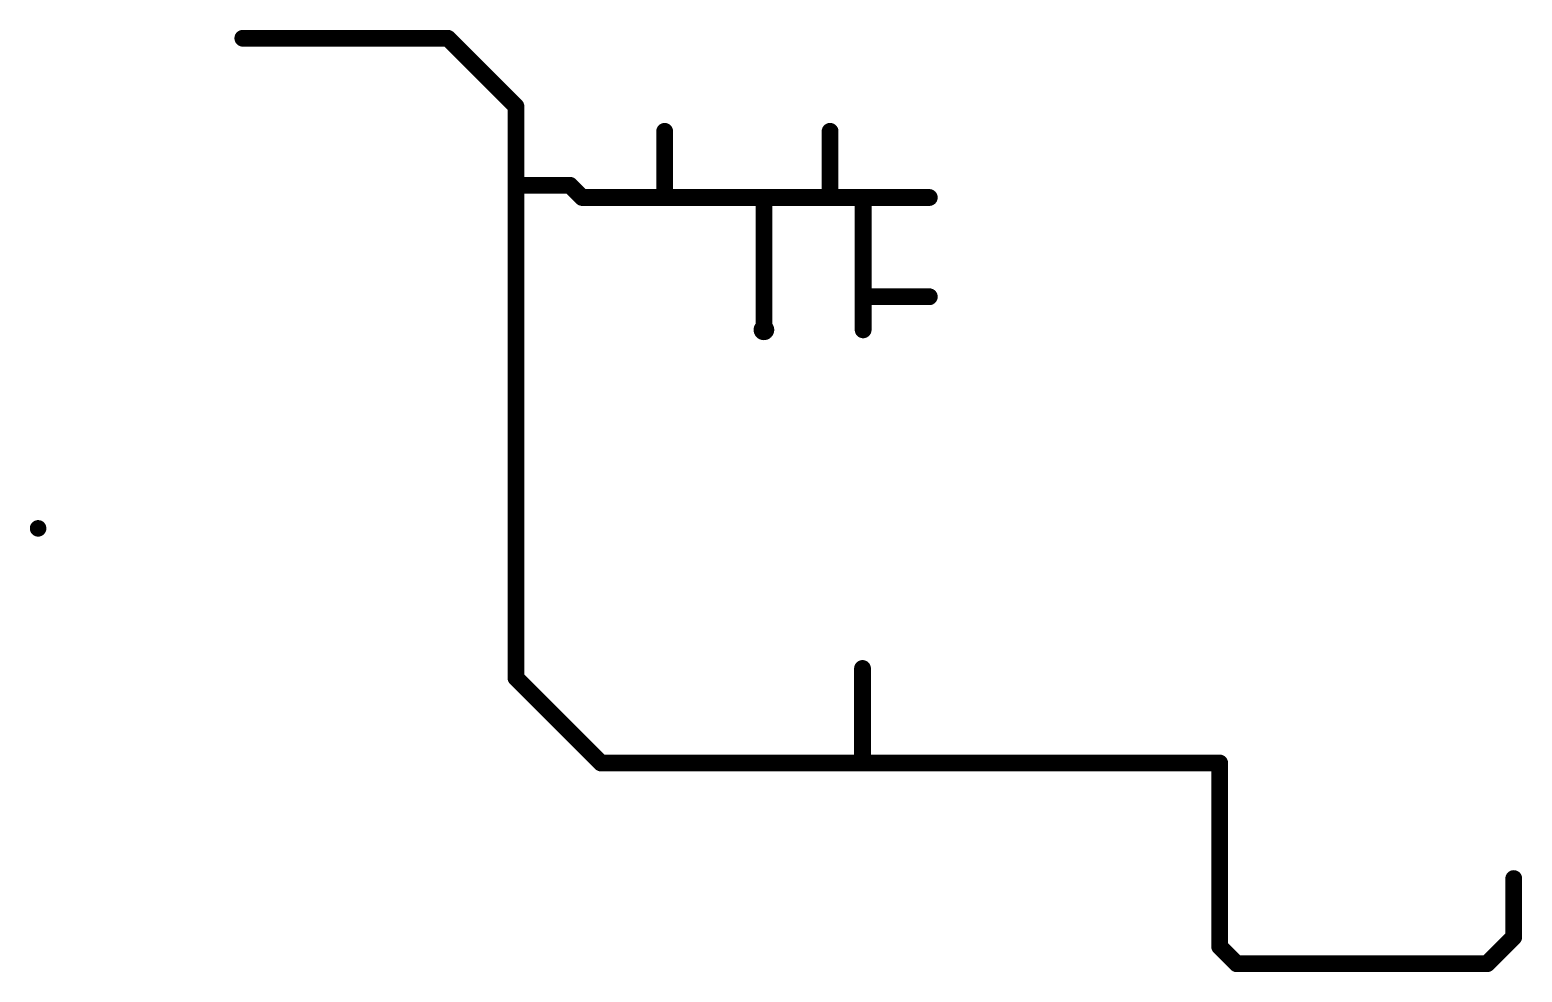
# Model space of a CAD drawing. Extents: x -0.431 to 0.279, y -0.34 to 0.109.
import ezdxf

# ---------------------------------------------------------------- set-up
doc = ezdxf.new("R2010")
doc.units = 0
doc.header["$MEASUREMENT"] = 0
doc.layers.get('0').update_dxf_attribs({"linetype": 'CONTINUOUS'})
doc.layers.add('GBL', color=5, linetype='CONTINUOUS')

# ---------------------------------------------------------------- blocks, each defined once
blk = doc.blocks.new('D31')
at = {"const_width": 0.004}
blk.add_lwpolyline([(-0.002, 0, 1), (0.002, 0, 1)], format="xyb", close=True, dxfattribs=at)
blk = doc.blocks.new('D38')
at = {"const_width": 0.00492}
blk.add_lwpolyline([(-0.00246, 0, 1), (0.00246, 0, 1)], format="xyb", close=True, dxfattribs=at)
blk = doc.blocks.new('D39')
at = {"const_width": 0.003935}
blk.add_lwpolyline([(-0.001968, 0, 1), (0.001968, 0, 1)], format="xyb", close=True, dxfattribs=at)

msp = doc.modelspace()

# ---------------------------------------------------------------- linework, layer by layer
at = {"layer": 'GBL', "color": 5}
for points, const_width in [([(-0.33, 0.105), (-0.23241, 0.105)], 0.008), ([(-0.23241, 0.105), (-0.2, 0.07259)], 0.008), ([(-0.2, 0.035), (-0.2, 0.07259)], 0.008), ([(-0.12919, 0.02919), (-0.12919, 0.06069)], 0.008), ([(-0.05045, 0.02919), (-0.05045, 0.06069)], 0.008), ([(-0.2, -0.005), (-0.2, 0.035)], 0.008), ([(-0.2, 0.035), (-0.17424, 0.035)], 0.008), ([(-0.17424, 0.035), (-0.16843, 0.02919)], 0.008), ([(-0.16843, 0.02919), (-0.12919, 0.02919)], 0.008), ([(-0.12919, 0.02919), (-0.08195, 0.02919)], 0.008), ([(-0.08195, -0.0338), (-0.08195, 0.02919)], 0.008), ([(-0.08195, 0.02919), (-0.05046, 0.02919)], 0.008), ([(-0.08195, 0.02919), (-0.08195, 0.02919)], 0.008), ([(-0.05046, 0.02919), (-0.05045, 0.02919)], 0.008), ([(-0.05045, 0.02919), (-0.05045, 0.02919)], 0.008), ([(-0.05045, 0.02919), (-0.03471, 0.02919)], 0.008), ([(-0.03471, 0.02919), (-0.00321, 0.02919)], 0.008), ([(-0.03471, -0.017), (-0.03471, 0.02919)], 0.008), ([(-0.2, -0.045), (-0.2, -0.005)], 0.008), ([(-0.03471, -0.017), (-0.03365, -0.01805)], 0.008), ([(-0.03471, -0.0338), (-0.03471, -0.017)], 0.008), ([(-0.03365, -0.01805), (-0.00321, -0.01805)], 0.008), ([(-0.08195, -0.0338), (-0.08195, -0.0338)], 0.009), ([(-0.2, -0.09), (-0.2, -0.045)], 0.008), ([(-0.2, -0.14), (-0.2, -0.09)], 0.008), ([(-0.2, -0.19948), (-0.2, -0.14)], 0.008), ([(-0.035, -0.23974), (-0.035, -0.195)], 0.008), ([(-0.2, -0.19948), (-0.15948, -0.24)], 0.008), ([(-0.15948, -0.24), (-0.03474, -0.24)], 0.008), ([(-0.035, -0.23974), (-0.03474, -0.24)], 0.008), ([(-0.03474, -0.24), (0.09, -0.24)], 0.008), ([(0.09, -0.24), (0.135, -0.24)], 0.008), ([(0.135, -0.31), (0.135, -0.24)], 0.008), ([(0.275, -0.32288), (0.275, -0.295)], 0.008), ([(0.135, -0.32742), (0.135, -0.31)], 0.008), ([(0.26232, -0.33555), (0.275, -0.32288)], 0.008), ([(0.135, -0.32742), (0.14314, -0.33555)], 0.008), ([(0.14314, -0.33555), (0.26232, -0.33555)], 0.008)]:
    msp.add_lwpolyline(points, dxfattribs=dict(at, const_width=const_width))

# ---------------------------------------------------------------- block references
at = {"layer": 'GBL'}
for name, p in [('D31', (-0.33, 0.105)), ('D39', (-0.33, 0.105)), ('D31', (-0.23241, 0.105)), ('D31', (-0.23241, 0.105)), ('D31', (-0.2, 0.07259)), ('D31', (-0.2, 0.07259)), ('D31', (-0.12919, 0.06069)), ('D39', (-0.12919, 0.06069)), ('D31', (-0.05045, 0.06069)), ('D39', (-0.05045, 0.06069)), ('D31', (-0.2, 0.035)), ('D31', (-0.2, 0.035)), ('D31', (-0.2, 0.035)), ('D39', (-0.2, 0.035)), ('D31', (-0.17424, 0.035)), ('D31', (-0.16843, 0.02919)), ('D31', (-0.12919, 0.02919)), ('D31', (-0.12919, 0.02919)), ('D31', (-0.12919, 0.02919)), ('D31', (-0.08195, 0.02919)), ('D31', (-0.08195, 0.02919)), ('D31', (-0.08195, 0.02919)), ('D31', (-0.05046, 0.02919)), ('D31', (-0.05045, 0.02919)), ('D31', (-0.05045, 0.02919)), ('D31', (-0.05045, 0.02919)), ('D31', (-0.05045, 0.02919)), ('D31', (-0.03471, 0.02919)), ('D31', (-0.03471, 0.02919)), ('D31', (-0.00321, 0.02919)), ('D39', (-0.00321, 0.02919)), ('D31', (-0.2, -0.005)), ('D39', (-0.2, -0.005)), ('D31', (-0.03471, -0.017)), ('D31', (-0.03471, -0.017)), ('D31', (-0.03365, -0.01805)), ('D31', (-0.00321, -0.01805)), ('D39', (-0.00321, -0.01805)), ('D38', (-0.08195, -0.0338)), ('D38', (-0.08195, -0.0338)), ('D31', (-0.08195, -0.0338)), ('D39', (-0.08195, -0.0338)), ('D31', (-0.03471, -0.0338)), ('D39', (-0.03471, -0.0338)), ('D31', (-0.2, -0.045)), ('D39', (-0.2, -0.045)), ('D31', (-0.2, -0.09)), ('D39', (-0.2, -0.09)), ('D39', (-0.42745, -0.1283)), ('D31', (-0.2, -0.14)), ('D31', (-0.2, -0.14)), ('D39', (-0.2, -0.14)), ('D31', (-0.035, -0.195)), ('D39', (-0.035, -0.195)), ('D31', (-0.2, -0.19948)), ('D31', (-0.2, -0.19948)), ('D31', (-0.15948, -0.24)), ('D31', (-0.15948, -0.24)), ('D31', (-0.035, -0.23974)), ('D31', (-0.035, -0.23974)), ('D31', (-0.03474, -0.24)), ('D31', (-0.03474, -0.24)), ('D31', (0.09, -0.24)), ('D31', (0.09, -0.24)), ('D39', (0.09, -0.24)), ('D31', (0.135, -0.24)), ('D31', (0.135, -0.24)), ('D39', (0.135, -0.24)), ('D31', (0.275, -0.295)), ('D39', (0.275, -0.295)), ('D31', (0.135, -0.31)), ('D31', (0.135, -0.31)), ('D39', (0.135, -0.31)), ('D31', (0.275, -0.32288)), ('D31', (0.135, -0.32742)), ('D31', (0.135, -0.32742)), ('D31', (0.14314, -0.33555)), ('D31', (0.26232, -0.33555))]:
    msp.add_blockref(name, p, dxfattribs=at)

doc.saveas('drawing.dxf')
